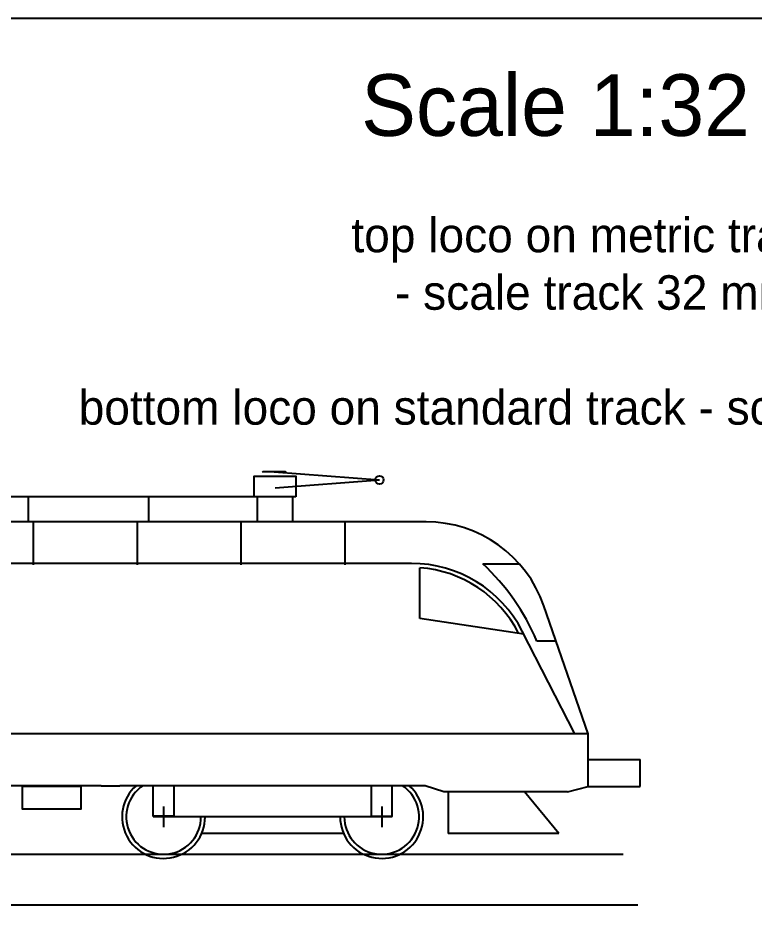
# Model space of a CAD drawing. Extents: x -9190 to 21925, y -3698 to 11555.
# Drawn here: x 19688.3 to 19987.5, y 4043.2 to 4415 of the extents above; entities that cross this region are included whole.
import ezdxf

# ---------------------------------------------------------------- set-up
doc = ezdxf.new("R2010")
doc.units = 0
doc.layers.get('0').update_dxf_attribs({"linetype": 'CONTINUOUS'})

msp = doc.modelspace()

# ---------------------------------------------------------------- linework, layer by layer
for p, q in [((19796.55, 4230.87), (19788.11, 4230.87)), ((19792.33, 4230.87), (19835.07, 4227.54)), ((19792.65, 4224.36), (19835.07, 4227.54)), ((19801.06, 4220.63), (19637.2, 4220.63)), ((19692.38, 4220.42), (19692.38, 4210.18)), ((19741.27, 4220.42), (19741.27, 4210.18)), ((19785.45, 4220.42), (19785.45, 4210.18)), ((19799.7, 4220.42), (19799.7, 4210.18)), ((19854.01, 4210.51), (19637.2, 4210.51)), ((19694.56, 4193.08), (19694.56, 4210.47)), ((19736.74, 4193.08), (19736.74, 4210.47)), ((19778.93, 4193.08), (19778.93, 4210.47)), ((19821.12, 4193.08), (19821.12, 4210.47)), ((19848.04, 4193.63), (19637.2, 4193.63)), ((19851.49, 4171.27), (19851.49, 4191.82)), ((19877.01, 4193.45), (19891.91, 4193.45)), ((19919.86, 4124.44), (19901.85, 4176.45)), ((19893.68, 4164.94), (19851.45, 4171.28)), ((19914.44, 4124.44), (19893.09, 4166.1)), ((19906.82, 4162.09), (19898.98, 4162.09)), ((19919.86, 4124.44), (19637.2, 4124.44)), ((19919.86, 4103.01), (19919.86, 4124.44)), ((19919.86, 4113.98), (19940.95, 4113.98)), ((19940.95, 4103.01), (19940.95, 4113.98)), ((19722.06, 4103.35), (19552.35, 4103.35)), ((19722.06, 4103.35), (19729.65, 4103.35)), ((19853.68, 4103.35), (19729.65, 4103.35)), ((19861.28, 4100.82), (19853.68, 4103.35)), ((19911.42, 4100.82), (19861.28, 4100.82)), ((19863.02, 4100.99), (19863.02, 4083.94)), ((19907.95, 4083.94), (19894, 4100.82)), ((19911.42, 4100.82), (19919.86, 4103.01)), ((19919.86, 4103.01), (19940.95, 4103.01)), ((19747.37, 4094.91), (19747.37, 4086.48)), ((19835.97, 4094.91), (19835.97, 4086.48)), ((19751.59, 4090.69), (19743.15, 4090.69)), ((19835.97, 4090.69), (19747.37, 4090.69)), ((19840.18, 4090.69), (19831.75, 4090.69)), ((19820.5, 4083.94), (19762.84, 4083.94)), ((19907.95, 4083.94), (19863.02, 4083.94)), ((19175, 4055), (19940, 4055))]:
    msp.add_line(p, q)
at = {"color": 5}
msp.add_line((19292.83, 4075.51), (19934.08, 4075.51), dxfattribs=at)
for points in [[(19150, 4415), (20525, 4415), (20525, 3560), (19150, 3560)], [(19801.06, 4220.63), (19784.18, 4220.63), (19784.18, 4229.07), (19801.06, 4229.07)], [(19690.07, 4103.13), (19713.69, 4103.13), (19713.69, 4093.85), (19690.07, 4093.85)]]:
    msp.add_lwpolyline(points, close=True)
for points in [[(19751.59, 4103.35), (19751.59, 4090.99), (19743.15, 4090.99), (19743.15, 4103.35)], [(19831.75, 4103.35), (19831.75, 4090.99), (19840.18, 4090.99), (19840.18, 4103.35)]]:
    msp.add_lwpolyline(points)
msp.add_circle((19835.07, 4227.54), 1.69)
for centre, radius, start, end in [((19788.15, 4229.88), 0.992, 92.0858, 138.3484), ((19796.51, 4229.88), 0.992, 41.6516, 87.9142), ((19854.01, 4159.88), 50.62, 19.1007, 90), ((19848.04, 4143.01), 50.62, 27.1384, 90), ((19848.04, 4143.01), 48.94, 27.1384, 85.9505), ((19816.98, 4128.03), 88.79, 22.5542, 47.4569), ((19747.37, 4090.69), 16.88, 131.4096, 0), ((19747.37, 4090.69), 15.19, 123.5573, 0), ((19835.97, 4090.69), 16.88, 180, 48.5904), ((19835.97, 4090.69), 15.19, 180, 56.4427)]:
    msp.add_arc(centre, radius, start, end)

# ---------------------------------------------------------------- texts
at = {"color": 5, "insert": (19827.61, 4392.25), "char_height": 25, "width": 264.2991, "attachment_point": 1}
msp.add_mtext('Scale 1:32', dxfattribs=at)
at = {"insert": (19920.44, 4333.98), "char_height": 14, "width": 703.5297, "attachment_point": 2}
msp.add_mtext('top loco on metric track\\P - scale track 32 mm\\P \\Pbottom loco on standard track - scale track 45 mm', dxfattribs=at)

doc.saveas('drawing.dxf')
